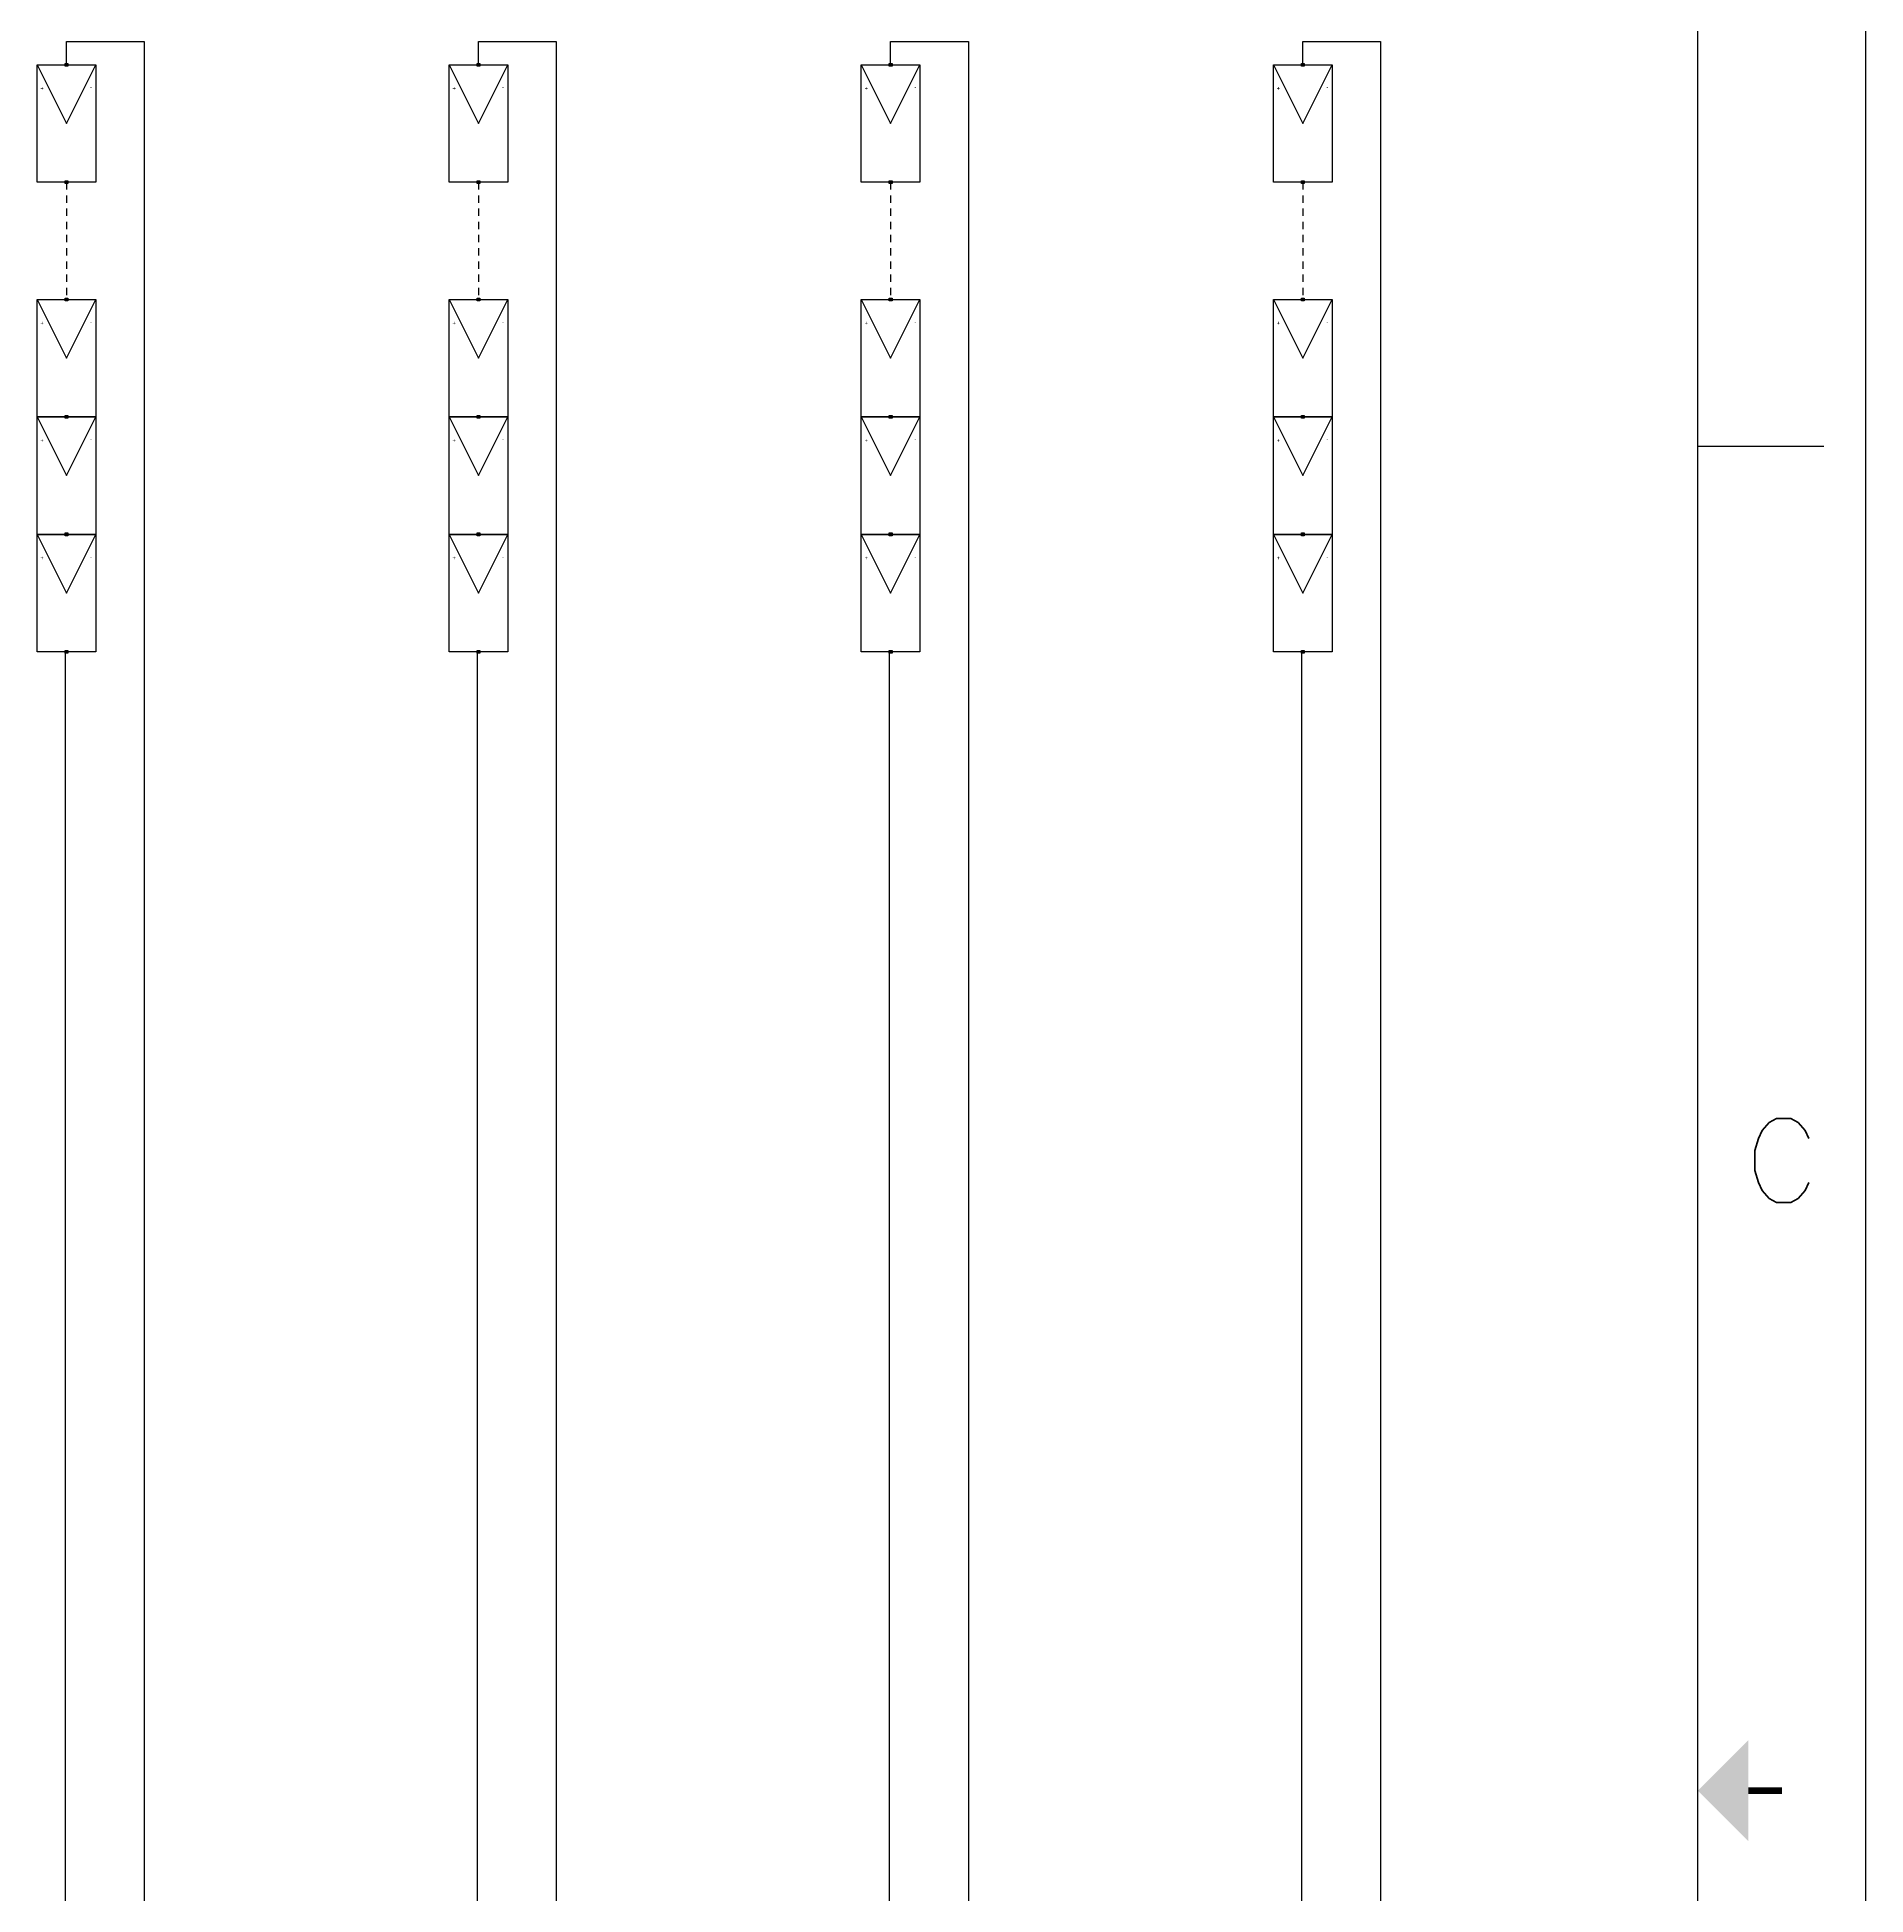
# Model space of a CAD drawing. Header units: inches. Extents: x 3 to 127, y -3 to 89.
# Drawn here: x 95.6 to 126.76, y 41.04 to 72.69 of the extents above; entities that cross this region are included whole.
import ezdxf
from ezdxf.enums import TextEntityAlignment as Align

# ---------------------------------------------------------------- set-up
doc = ezdxf.new("R2010")
doc.units = ezdxf.units.IN
doc.header["$MEASUREMENT"] = 0
doc.linetypes.add('HIDDEN2', pattern=[0.1875, 0.125, -0.0625])
for name, color, linetype in [('GRY_20AWG', 9, 'Continuous'), ('SYMS', 7, 'Continuous'), ('Title Block', 7, 'Continuous'), ('Viewport', 7, 'Continuous'), ('WHT_12AWG', 7, 'Continuous')]:
    doc.layers.add(name, color=color, linetype=linetype)
doc.styles.add('Roman', font='romans')
doc.styles.add('WD', font='romans.shx')

# ---------------------------------------------------------------- blocks, each defined once
blk = doc.blocks.new('ANSI_border_C')
at = {"layer": 'Title Block'}
for p, q in [((21, 0), (21, 16)), ((20.5, 0.75), (20.5, 15.25)), ((20.5, 12), (20.875, 12))]:
    blk.add_line(p, q, dxfattribs=at)
at = {"layer": 'Title Block', "const_width": 0.02}
blk.add_lwpolyline([(20.75, 8), (20.65, 8)], dxfattribs=at)
at = {"layer": 'Title Block'}
blk.add_solid([(20.65, 7.85), (20.65, 8.15), (20.5, 8)], dxfattribs=at)
at = {"layer": 'Title Block', "style": 'Roman'}
blk.add_text('C', height=0.25, dxfattribs=at).set_placement((20.75, 9.875), align=Align.MIDDLE_CENTER)
blk = doc.blocks.new('JIC_border_C')
at = {"xscale": 5.726708801404052, "yscale": 5.726708801404052, "zscale": 5.726708801404052}
blk.add_blockref('ANSI_border_C', (6.5, -3), dxfattribs=at)
blk = doc.blocks.new('HT0_01')
for p, q in [((-0.0625, 0.0625), (0.0625, 0.0625)), ((-0.0625, -0.0625), (-0.0625, 0.0625)), ((0.0625, 0.0625), (0.0625, -0.0625)), ((0.0625, -0.0625), (-0.0625, -0.0625))]:
    blk.add_line(p, q)
at = {"style": 'WD', "flags": 1}
for tag, p in [('X4TERM01', (-0.0625, 0)), ('X2TERM01', (0, 0.0625)), ('X1TERM01', (0.0625, 0)), ('X8TERM01', (0, -0.0625))]:
    blk.add_attdef(tag, p, '', height=0.01, dxfattribs=at)
blk = doc.blocks.new('PVM')
at = {"color": 5}
for p, q in [((2, 1), (1, 0.5)), ((1, 0.5), (2, 0))]:
    blk.add_line(p, q, dxfattribs=at)
blk.add_lwpolyline([(0, 1), (2, 1), (2, 0), (0, 0)], close=True, dxfattribs=at)
at = {"layer": 'SYMS', "color": 5, "xscale": 0.3699338068975089, "yscale": 0.3699338068975089, "zscale": 0.3699338068975089}
for p in [(0, 0.5), (2, 0.5)]:
    blk.add_blockref('HT0_01', p, dxfattribs=at)
at = {"color": 5, "char_height": 0.065, "attachment_point": 1}
for s, insert, rotation in [('+', (1.625, 0.883), 180), ('-', (1.57, 0.067), 90)]:
    blk.add_mtext_dynamic_manual_height_columns(s, width=0.09892, gutter_width=0.325, heights=[0], dxfattribs=dict(at, insert=insert, rotation=rotation))

msp = doc.modelspace()

# ---------------------------------------------------------------- linework, layer by layer
at = {"color": 240, "linetype": 'HIDDEN2', "true_color": 0xed1f24}
for p, q in [((96.097, 70.217), (96.097, 68.217)), ((103.12, 70.217), (103.12, 68.217)), ((110.142, 70.217), (110.142, 68.217)), ((117.165, 70.217), (117.165, 68.217))]:
    msp.add_line(p, q, dxfattribs=at)
at = {"layer": 'GRY_20AWG', "color": 240, "true_color": 0xed1f24}
for p, q in [((96.097, 72.241), (96.097, 72.611)), ((96.097, 72.611), (97.421, 72.611)), ((103.12, 72.241), (103.12, 72.611)), ((103.12, 72.611), (104.444, 72.611)), ((110.142, 72.241), (110.142, 72.611)), ((110.142, 72.611), (111.467, 72.611)), ((117.165, 72.241), (117.165, 72.611)), ((117.165, 72.611), (118.489, 72.611)), ((96.074, 62.194), (96.074, 25.714)), ((103.096, 62.194), (103.096, 25.714)), ((110.119, 62.194), (110.119, 25.714)), ((117.142, 62.194), (117.142, 25.714))]:
    msp.add_line(p, q, dxfattribs=at)
at = {"layer": 'WHT_12AWG', "color": 240, "true_color": 0xed1f24}
for p, q in [((97.421, 72.611), (97.421, 24.813)), ((104.444, 72.611), (104.444, 24.813)), ((111.467, 72.611), (111.467, 24.813)), ((118.489, 72.611), (118.489, 24.813))]:
    msp.add_line(p, q, dxfattribs=at)

# ---------------------------------------------------------------- block references
at = {"layer": 'SYMS', "rotation": 90}
for p in [(96.597, 70.217), (103.62, 70.217), (110.642, 70.217), (117.665, 70.217), (96.597, 66.217), (103.62, 66.217), (110.642, 66.217), (117.665, 66.217), (96.597, 64.217), (103.62, 64.217), (110.642, 64.217), (117.665, 64.217), (96.597, 62.217), (103.62, 62.217), (110.642, 62.217), (117.665, 62.217)]:
    msp.add_blockref('PVM', p, dxfattribs=at)
at = {"layer": 'Viewport'}
msp.add_blockref('JIC_border_C', (0, 0), dxfattribs=at)

doc.saveas('drawing.dxf')
